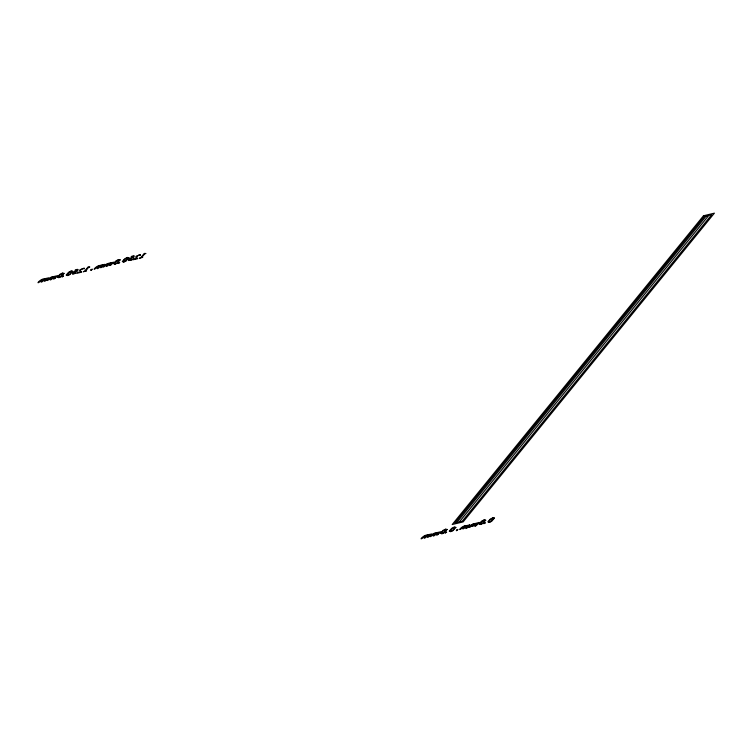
<?xml version="1.0" encoding="UTF-8"?>
<svg xmlns="http://www.w3.org/2000/svg" width="752" height="752" viewBox="0 0 752 752"><rect width="100%" height="100%" fill="white"/><g stroke="black" fill="none" stroke-linecap="round" stroke-linejoin="round"><path stroke-width="1.13" d="M456.925 522.367L706.119 216.172L708.657 215.561L459.463 521.756M468.383 527.368C471.927 528.036 470.291 524.2 473.967 523.909C471.504 527.556 471.034 526.532 473.619 525.921L475.386 523.721L477.398 523.298C469.192 531.937 483.931 519.547 477.633 523.054L474.098 523.646C473.093 523.27 460.45 533.544 468.308 525.479L466.296 525.902L464.539 528.101C458.72 531.814 470.15 521.55 461.531 528.553C457.028 531.852 461.719 526.203 465.018 525.827L468.543 525.244C472.397 523.044 467.265 526.842 468.242 527.34M77.851 269.423L77.766 270.795L73.113 273.126L72.925 273.841L76.112 273.202L72.408 274.038L73.245 272.346L77.334 269.987C73.414 271.557 74.956 269.188 77.851 269.423M133.988 255.924L133.903 257.297L129.25 259.619L129.062 260.333L132.239 259.703L128.545 260.54L129.372 258.838L133.471 256.479C129.541 258.049 131.092 255.689 133.988 255.924M63.525 276.059L62.162 276.821L63.525 276.059M119.653 262.561L118.299 263.322L119.653 262.561M446.603 532.153L445.25 532.914L446.603 532.153M485.219 522.866L483.865 523.627L485.219 522.866M77.249 272.468L77.118 273.249L81.677 272.149L80.426 270.889L80.624 269.912L82.993 268.52L84.309 268.906L84.215 268.069L79.844 269.865L79.627 270.767L80.953 271.904L77.249 272.468M133.386 258.961L133.254 259.75L137.813 258.65L136.563 257.391L136.761 256.404L139.129 255.022L140.445 255.398L140.351 254.561L135.971 256.366L135.755 257.269L137.08 258.406L133.386 258.961M90.898 269.874L90.804 270.41C90.992 270.72 94.282 267.674 90.898 269.874M456.464 530.179L456.37 530.715C456.558 531.025 459.848 527.979 456.464 530.179M46.107 280.261C46.314 280.722 41.651 282.874 46.615 278.682L44.603 279.105L42.836 281.304C37.027 285.017 48.457 274.753 39.837 281.756C35.325 285.055 40.016 279.396 43.315 279.03L48.711 277.845L46.107 280.261M55.187 278.071C55.394 278.541 50.741 280.693 55.695 276.492L53.683 276.915L51.926 279.114C46.107 282.827 57.537 272.562 48.918 279.565C44.415 282.865 49.106 277.206 52.405 276.839L57.801 275.655L55.187 278.071M102.244 266.753C102.451 267.223 97.788 269.376 102.751 265.174L100.73 265.597L98.973 267.797C93.154 271.51 104.594 261.245 95.965 268.248C91.462 271.547 96.153 265.898 99.452 265.522L104.848 264.347L102.244 266.753M111.324 264.572C111.531 265.033 106.869 267.186 111.832 262.993L109.82 263.416L108.062 265.616C102.244 269.329 113.674 259.064 105.054 266.067C100.542 269.366 105.233 263.708 108.542 263.341L113.928 262.157L111.324 264.572M429.195 536.345C429.401 536.815 424.739 538.968 429.702 534.775L427.681 535.189L425.923 537.389C420.105 541.102 431.545 530.837 422.915 537.84C418.413 541.149 423.103 535.49 426.403 535.114L431.798 533.939L429.195 536.345M438.275 534.164C438.482 534.634 433.819 536.778 438.783 532.585L436.771 533.008L435.013 535.208C429.195 538.921 440.625 528.656 432.005 535.659C427.493 538.958 432.184 533.3 435.493 532.933L440.879 531.749L438.275 534.164M85.869 270.664L86.574 270.899L83.275 271.773L84.788 270.993L88.106 266.922L89.808 266.998L88.661 267.298L85.869 270.664M142.006 257.156L142.711 257.391L139.411 258.265L140.925 257.494L144.243 253.424L145.935 253.499L144.798 253.8L142.006 257.156M64.023 273.38L61.138 276.661L58.806 277.704L57.396 277.15L59.859 274.348L62.557 273.051L64.023 273.38M72.784 271.265L69.898 274.555L67.567 275.599L66.157 275.044L68.62 272.233L71.318 270.936L72.784 271.265M120.16 259.872L117.274 263.162L114.943 264.206L113.533 263.651L115.996 260.841L118.694 259.543L120.16 259.872M128.921 257.767L126.035 261.047L123.704 262.1L122.294 261.546L124.757 258.735L127.455 257.438L128.921 257.767M447.111 529.464L444.225 532.754L441.894 533.798L440.484 533.243L442.947 530.433L445.635 529.135L447.111 529.464M455.862 527.359L452.986 530.649L450.655 531.692L449.245 531.138L451.708 528.327L454.396 527.03L455.862 527.359M485.717 520.177L482.84 523.467L480.5 524.511L479.099 523.956L481.562 521.145L484.25 519.848L485.717 520.177M494.478 518.072L491.601 521.362L489.261 522.405L487.86 521.85L490.323 519.04L493.011 517.743L494.478 518.072M59.135 275.787L58.177 277.272L58.891 277.535L60.95 276.351L63.008 273.831L62.435 273.22L59.135 275.787M67.896 273.681L66.937 275.166L67.652 275.429L69.71 274.245L71.769 271.726L71.196 271.115L67.896 273.681M115.263 262.288L114.313 263.773L115.028 264.027L117.086 262.852L119.145 260.333L118.572 259.722L115.263 262.288M124.024 260.183L123.074 261.658L123.789 261.922L125.847 260.747L127.906 258.218L127.332 257.607L124.024 260.183M442.214 531.88L441.264 533.365L441.979 533.629L444.037 532.444L446.096 529.925L445.522 529.314L442.214 531.88M450.974 529.775L450.025 531.26L450.739 531.514L452.798 530.339L454.857 527.819L454.283 527.208L450.974 529.775M480.829 522.593L479.87 524.078L480.584 524.341L482.652 523.157L484.702 520.638L484.138 520.027L480.829 522.593M489.59 520.487L488.631 521.963L489.345 522.226L491.413 521.051L493.462 518.532L492.898 517.921L489.59 520.487M703.477 215.777L452.206 524.529L463.129 521.897L714.4 213.154L703.477 215.777M704.427 216.407L454.885 523.025L462.179 521.268L711.721 214.649L704.427 216.407"/></g></svg>
